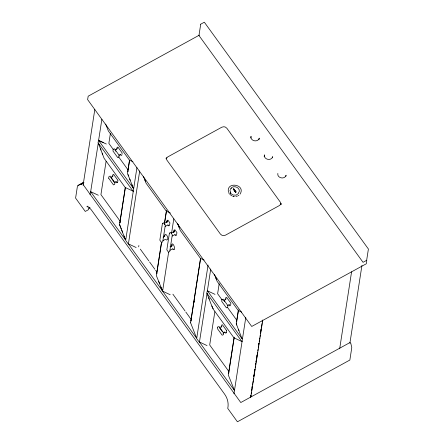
<?xml version="1.0" encoding="UTF-8"?>
<svg xmlns="http://www.w3.org/2000/svg" width="444" height="444" viewBox="0 0 444 444"><rect width="100%" height="100%" fill="white"/><g stroke="black" fill="none" stroke-linecap="round" stroke-linejoin="round"><path stroke-width="0.67" d="M90.748 191.819L125.319 239.61M98.685 140.576L133.444 188.4M199.517 342.18L234.088 389.971M207.453 290.837L242.019 338.728L236.236 323.737L238.35 310.517M229.992 190.276L230.747 193.079M239.338 191.469C239.849 186.902 232.811 184.898 230.536 188.739M166.139 158.824L166.311 157.676L166.822 160.001L220.413 234.088L221.978 235.314L223.432 235.642L225.452 235.181L279.659 205.406L281.169 203.519L280.997 204.667L280.48 202.37L226.89 128.288L225.341 127.062L223.881 126.734L221.889 127.173L167.649 156.971L166.139 158.847M117.388 148.496L115.124 150.066M164.852 236.097L163.053 237.207M167.055 221.856L164.08 223.582L164.879 224.747M171.85 245.765L170.052 246.881M174.054 231.524L171.14 233.322M221.939 299.678L221.734 301.393L226.396 307.847L227.689 307.331L227.894 305.611L223.232 299.162L221.978 299.656M226.157 298.856L223.893 300.427M83.089 185.231L94.805 109.535M89.988 194.489L90.715 191.37M98.313 195.249L90.665 191.653L98.246 143.157M106.31 144.023L98.601 140.409L101.865 119.319M106.077 161.366L100.927 194.622L120.424 221.578M110.417 133.305L108.858 143.379L113.348 149.584M108.675 178.166L108.913 176.701L110.129 176.057L114.891 182.612L114.685 184.327L113.453 184.915L108.675 178.188M116.755 149.412L117.05 147.53L117.804 147.075M113.153 175.857L110.767 177.456L114.236 182.295M117.926 180.486L117.621 182.395M121.961 154.434L122.111 152.903L117.976 147.175M125.258 187.662L119.536 224.62L125.38 239.643M129.493 160.301L127.467 173.371L133.405 188.423L132.9 187.129M125.375 187.479L119.897 222.877L120.108 222.361M129.615 160.118L127.833 171.617L128.038 171.118M136.941 167.582L125.669 240.404L128.044 243.689L128.394 243.59M136.142 247.519L128.41 243.895L139.71 170.896M138.672 246.847L138.883 245.482M161.544 242.058L156.355 275.585L162.332 290.609M164.402 223.598L166.4 211.122M161.577 242.457L156.721 273.826L156.926 273.326M164.53 223.365L166.539 210.412M164.558 236.608C164.48 230.375 170.318 238.95 166.617 240.137M166.761 222.366L167.088 220.468M165.007 235.353L164.752 235.586M167.005 222.411L167.21 221.068L166.955 221.351M168.62 252.259L162.598 291.159L170.196 294.738M171.578 233.167L173.798 218.842M171.462 246.886C171.867 237.529 177.628 253.546 172.661 248.701M173.671 232.645L174.087 230.142M171.545 246.598L172.006 244.983M173.748 232.356L174.209 230.741L174.004 232.079M171.8 246.32L172 245.021M190.565 322.893L200.499 258.536M200.621 258.353L190.909 321.106L191.114 320.596M194.089 302.469L194.3 301.104M208.058 265.074L196.681 338.578L199.056 341.863L199.484 341.73M215.013 294.366L207.387 290.781L210.734 269.003M233.516 189.566L234.155 189.177L233.444 189.471M214.841 311.727L209.696 344.982L228.788 371.378M219.186 283.666L217.627 293.739L222.117 299.944M234.948 191.314L235.464 191.531M235.203 191.741L234.432 190.742L234.815 191.209M235.758 191.436L235.248 191.148L235.686 191.431M250.76 138.001L251.021 136.319C249.989 141.114 258.136 142.807 259.268 138.112L259.007 139.771M221.922 326.218L219.53 327.816M226.695 330.847L226.39 332.756M230.73 304.795L230.836 303.197L226.679 297.463L225.891 297.813M234.021 338.023L228.305 374.98L234.277 390.004M234.249 337.163L228.666 373.221L228.876 372.721M238.484 309.801L236.602 321.978L236.807 321.478M264.174 156.521L264.43 154.862C263.397 159.651 271.55 161.35 272.677 156.649L272.505 157.764M233.96 393.806L245.787 317.443M277.839 173.421C276.79 178.116 284.954 179.931 286.086 175.191L285.914 176.301M250.472 397.236L250.788 395.188M251.526 390.415L251.737 389.049M251.948 387.69L252.159 386.324M252.37 384.959L252.581 383.599M253.74 376.096L253.951 374.736M254.162 373.371L254.373 372.005M254.584 370.64L254.795 369.28M255.533 364.507L255.744 363.142M255.955 361.777L256.171 360.417M256.382 359.052L256.593 357.686M256.804 356.327L257.015 354.961M258.597 344.733L258.808 343.367M260.389 333.144L260.6 331.779M260.811 330.414L261.022 329.054M262.188 321.55L262.398 320.185M250.671 397.125L250.988 395.077M251.199 393.711L251.409 392.352M251.62 390.986L252.359 386.213M252.886 382.806L253.202 380.758M253.413 379.398L253.624 378.033M253.835 376.667L254.468 372.577M254.678 371.212L254.995 369.169M255.206 367.804L255.422 366.439M255.633 365.079L255.844 363.714M256.055 362.348L256.266 360.989M256.477 359.623L257.215 354.85M257.426 353.485L257.637 352.125M257.847 350.76L258.058 349.395M258.269 348.029L258.48 346.67M258.691 345.304L259.007 343.262M259.218 341.897L259.429 340.531M259.64 339.166L259.851 337.806M260.062 336.441L260.273 335.076M260.484 333.716L261.227 328.943M261.438 327.578L262.071 323.487M262.282 322.122L262.598 320.08M250.838 396.914L262.659 320.551M339.671 348.762L351.581 271.817M349.911 343.118L361.943 265.395M366.772 260.645L366.289 263.786L251.72 326.462L87.629 99.623L88.184 96.193L199.345 35.132M230.625 305.472L229.842 305.899L229.026 304.778M121.861 155.084L121.073 155.539L120.263 154.418M238.989 191.897L238.25 193.662L236.252 195.027M78.56 185.831L79.071 185.048L83.955 182.362M89.205 207.276L88.478 209.69L85.265 211.449L75.597 198.085L77.522 185.636L83.639 182.279M236.036 192.008L235.459 192.258L235.947 192.074M230.519 189.671L230.708 189.333M240.038 194.178C246.315 184.243 225.608 180.997 228.532 192.369M225.852 297.835L225.541 299.922M119.608 224.592L120.352 226.507M190.615 322.821L196.52 337.878M236.336 323.67L236.807 325.002M231.174 188.606L231.474 188.328M233.86 189.566L234.377 189.721L234.055 189.505M234.354 189.915L233.694 189.677L234.16 189.96M238.239 195.693L238.905 195.243M98.657 140.121L98.007 142.685L133.122 191.22L133.594 191.186M118.942 155.134L120.246 154.529M83.683 182.651L80.875 184.504L82.129 183.816M114.219 182.762L115.978 181.857M117.56 182.445L116.766 182.789L115.873 181.563M87.912 206.138L86.83 206.732L88.645 207.032L91.248 209.784L224.309 393.728C227.489 397.907 228.865 403.208 227.755 408.408L237.423 421.8L349.855 360.045L351.781 347.596L350.827 343.417L350 342.546L240.781 402.536L83.178 184.66M88.833 208.203L90.032 207.548M125.513 239.643L124.969 238.373M167.127 220.446L167.926 220.113L169.919 222.938L169.503 225.519L168.714 225.913L167.871 224.786M165.185 226.401L167.455 225.18L168.437 225.324M233.577 189.022L233.888 188.855L233.577 189.011M174.126 230.12L174.925 229.787L176.917 232.606L176.501 235.192L175.741 235.592L174.869 234.46M162.981 240.642L165.251 239.421L166.234 239.566M172.183 236.069L174.453 234.848L175.413 234.954M169.98 250.316L172.25 249.09L173.204 249.195M207.426 290.481L206.776 293.046L241.886 341.58L242.357 341.547M227.711 305.494L228.971 304.861M222.988 333.122L224.781 332.251M226.329 332.806L225.535 333.155L224.642 331.929M237.496 196.015L235.897 196.453M235.847 195.138L233.278 195.033M212.904 308.558L213.459 308.53M233.378 196.353L234.21 196.481L232.562 196.126M98.601 140.409L103.385 142.646M116.028 181.979L116.35 181.84M207.032 345.587L199.456 342.019L207.037 293.484L207.542 294.777M242.124 338.766L241.669 337.49M241.752 341.475L233.944 337.812L212.881 308.697L207.032 293.673M231.774 195.804L229.798 194.35M232.872 194.888L231.441 193.984M132.928 161.749L129.409 160.09L108.347 130.974L105.666 124.087M132.789 191.037L125.175 187.451L104.112 158.336L98.313 143.101L98.773 144.417M170.424 213.065L166.228 211.061L146.087 183.222L143.39 176.285M204.118 260.051L200.422 258.325L180.281 230.486L177.6 223.593M241.691 312.11L238.178 310.45L217.116 281.335L214.435 274.448M219.541 327.8L222.461 331.823M196.365 337.895L162.648 291.264M231.024 193.667L230.114 192.219M229.354 304.839L228.971 304.911M225.119 332.201L224.736 332.273M366.633 260.317L366.755 260.6M235.159 191.259L235.381 191.575M120.563 154.44L120.185 154.457M115.085 150.172L115.901 151.299M223.854 300.533L224.664 301.659M118.62 156.876L127.95 169.774M227.389 307.237L236.719 320.135M140.31 249.134L148.779 260.839M149.584 261.954L154.823 269.203M155.633 270.318L156.843 271.989M172.888 294.172L184.987 310.894M185.792 312.01L191.031 319.253M234.815 191.286L235.126 191.736M230.164 192.918L230.48 193.429M228.854 193.079L229.271 193.745M117.876 180.264L113.609 174.353L112.826 174.786L112.537 176.923M119.159 155.317L114.424 148.751L113.17 149.317L112.97 151.032L117.732 157.587L118.942 156.937L119.181 155.394M226.679 330.697L222.377 324.719L221.595 325.147L221.301 327.267M238.511 329.37L238.994 330.625M215.912 278.033L216.394 279.282M208.758 297.896L209.241 299.151M211.916 306.016L212.404 307.27M178.105 224.681L179.076 227.184M144.883 179.92L145.371 181.169M128.038 174.642L128.527 175.891M129.742 179.01L130.231 180.258M131.929 184.632L132.417 185.881M158.63 281.224L159.601 283.722M160.817 286.846L161.3 288.095M161.788 289.344L162.288 290.631L128.455 244.011M100.477 148.784L100.96 150.033M102.175 153.158L102.664 154.407M120.835 227.755L121.323 229.004M121.811 230.253L122.538 232.129M123.998 235.875L124.481 237.124M217.665 327.095L217.499 328.754L222.161 335.209L223.454 334.687L223.659 332.972L218.997 326.523L217.665 327.095M162.426 223.449L159.84 240.154L161.522 242.535L162.72 241.858L165.312 225.147L163.658 222.777L162.426 223.449M200.716 24.187L198.962 35.509L363.037 262.326L366.65 260.339L368.403 249.017L204.329 22.2L200.716 24.187M169.425 233.117L166.839 249.828L168.52 252.209L169.719 251.526L172.305 234.821L170.657 232.451L169.442 233.089M234.016 190.176L234.599 190.487L234.016 190.176M234.31 190.576L234.998 190.298L234.31 190.576M234.565 190.77L235.126 190.465L234.565 190.77M235.198 191.841L235.675 192.002L235.198 191.841M235.614 191.714L235.997 191.891L235.614 191.714M233.472 189.072L233.2 189.133L233.472 189.072"/></g></svg>
